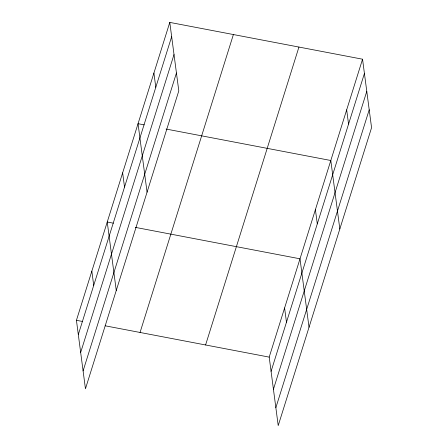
<?xml version="1.0" encoding="UTF-8"?>
<svg xmlns="http://www.w3.org/2000/svg" width="448" height="448" viewBox="0 0 448 448"><rect width="100%" height="100%" fill="white"/><g stroke="black" fill="none" stroke-linecap="round" stroke-linejoin="round"><path stroke-width="0.67" d="M169.786 22.4L178.802 90.882L85.45 388.797L76.434 320.32L169.786 22.4L362.55 59.203L371.566 127.68L278.214 425.6L269.198 357.118L362.55 59.203M78.31 334.566L171.662 36.652M80.668 352.464L174.02 54.544M83.093 370.899L176.445 72.985M140.045 332.461L233.397 34.546M205.587 344.977L298.939 47.057M271.074 371.37L364.426 73.45M273.431 389.267L366.783 91.347M275.856 407.702L369.208 109.788M144.206 124.869L138.046 123.693L147.062 192.175M166.09 129.046L330.809 160.496L339.825 228.973M113.394 223.182L107.24 222.006L116.256 290.483M135.285 227.36L300.003 258.804L309.019 327.286M76.434 320.32L82.589 321.49M105.162 325.802L269.198 357.118M346.679 109.85L348.555 124.096M315.409 209.653L317.285 223.899M284.598 307.961L286.474 322.213M153.916 73.046L155.792 87.293M122.646 172.85L124.522 187.096M91.84 271.163L93.716 285.41"/></g></svg>
